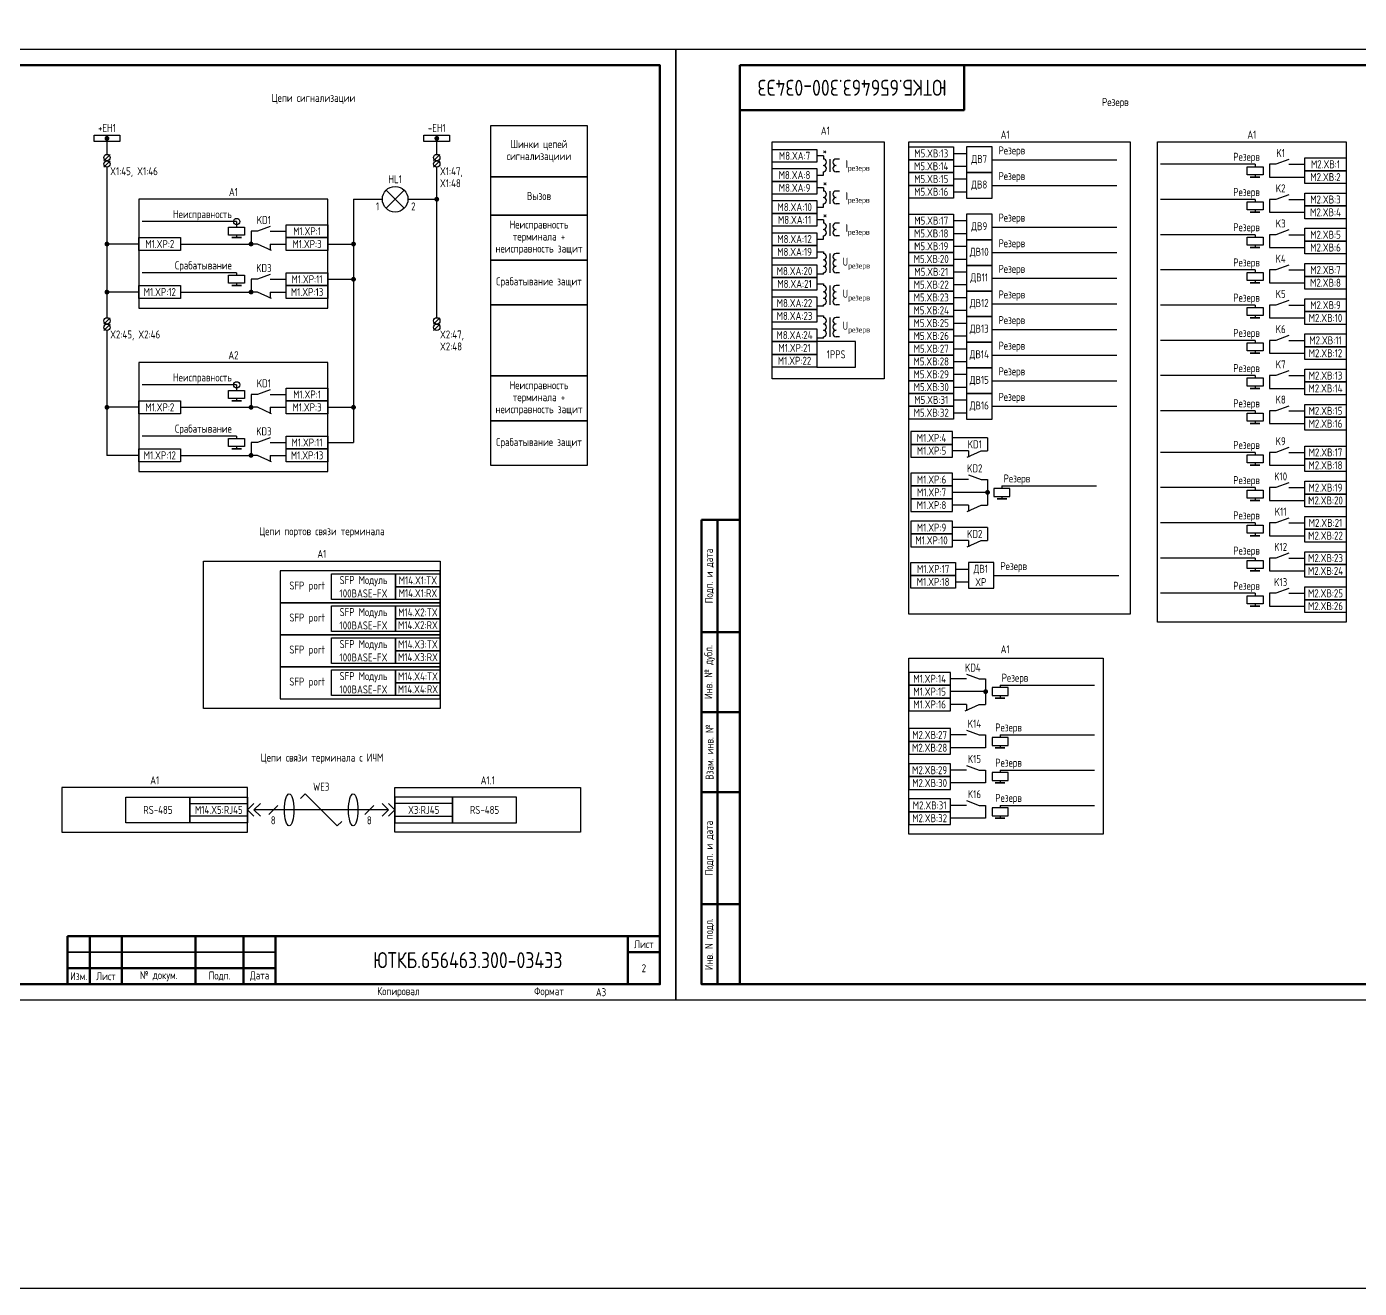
# Model space of a CAD drawing. Header units: millimetres. Extents: x -1102 to 3953, y -90 to 618.
# Drawn here: x 637.2 to 1053.4, y -90 to 304.1 of the extents above; entities that cross this region are included whole.
import ezdxf

# ---------------------------------------------------------------- set-up
doc = ezdxf.new("R2010")
doc.units = ezdxf.units.MM
doc.styles.add('Gost_type_A', font='GOST_A.TTF')

# ---------------------------------------------------------------- blocks, each defined once
blk = doc.blocks.new('Формат_А3')
blk.add_lwpolyline([(-420, 297), (0, 297), (0, 0), (-420, 0)], close=True)
at = {"lineweight": 50}
blk.add_lwpolyline([(-400, 292), (-5, 292), (-5, 5), (-400, 5)], close=True, dxfattribs=at)
blk = doc.blocks.new('Штамп малый нижний')
at = {"lineweight": 50}
for points in [[(-185, 15), (-178, 15), (-178, 5), (-185, 5)], [(-178, 15), (-168, 15), (-168, 5), (-178, 5)], [(-168, 15), (-145, 15), (-145, 5), (-168, 5)], [(-145, 15), (-130, 15), (-130, 5), (-145, 5)], [(-130, 15), (-120, 15), (-120, 5), (-130, 5)], [(-120, 15), (-10, 15), (-10, 0), (-120, 0)], [(-10, 15), (0, 15), (0, 10), (-10, 10)], [(-10, 10), (0, 10), (0, 0), (-10, 0)], [(-185, 5), (-178, 5), (-178, 0), (-185, 0)], [(-178, 5), (-168, 5), (-168, 0), (-178, 0)], [(-168, 5), (-145, 5), (-145, 0), (-168, 0)], [(-145, 5), (-130, 5), (-130, 0), (-145, 0)], [(-130, 5), (-120, 5), (-120, 0), (-130, 0)]]:
    blk.add_lwpolyline(points, close=True, dxfattribs=at)
for points in [[(-185, 15), (-178, 15), (-178, 10), (-185, 10)], [(-178, 15), (-168, 15), (-168, 10), (-178, 10)], [(-168, 15), (-145, 15), (-145, 10), (-168, 10)], [(-145, 15), (-130, 15), (-130, 10), (-145, 10)], [(-130, 15), (-120, 15), (-120, 10), (-130, 10)], [(-185, 10), (-178, 10), (-178, 5), (-185, 5)], [(-178, 10), (-168, 10), (-168, 5), (-178, 5)], [(-168, 10), (-145, 10), (-145, 5), (-168, 5)], [(-145, 10), (-130, 10), (-130, 5), (-145, 5)], [(-130, 10), (-120, 10), (-120, 5), (-130, 5)]]:
    blk.add_lwpolyline(points, close=True)
at = {"char_height": 2.5, "style": 'Gost_type_A'}
for s, insert, width, attachment_point in [('Лист', (-5, 12.5), 10, 5), ('Изм.', (-181.5, 2.5), 7, 5), ('Лист', (-173, 2.5), 10, 5), ('№ докум.', (-156.5, 2.5), 23, 5), ('Подп.', (-137.5, 2.5), 15, 5), ('Дата', (-125, 2.5), 10, 5), ('Копировал', (-75, -2.53), 13.1202, 6), ('Формат', (-30, -2.53), 13.1202, 6)]:
    blk.add_mtext(s, dxfattribs=dict(at, insert=insert, width=width, attachment_point=attachment_point))
blk = doc.blocks.new('Штамп угловой верхний')
at = {"lineweight": 50}
blk.add_lwpolyline([(0, 0), (70, 0), (70, -14), (0, -14)], close=True, dxfattribs=at)
blk = doc.blocks.new('Штамп левый нижний')
at = {"lineweight": 50}
for points in [[(-12, 145), (-7, 145), (-7, 110), (-12, 110)], [(-7, 145), (0, 145), (0, 110), (-7, 110)], [(-12, 110), (-7, 110), (-7, 85), (-12, 85)], [(-7, 110), (0, 110), (0, 85), (-7, 85)], [(-12, 85), (-7, 85), (-7, 60), (-12, 60)], [(-7, 85), (0, 85), (0, 60), (-7, 60)], [(-12, 60), (-7, 60), (-7, 25), (-12, 25)], [(-7, 60), (0, 60), (0, 25), (-7, 25)], [(-12, 25), (-7, 25), (-7, 0), (-12, 0)], [(-7, 25), (0, 25), (0, 0), (-7, 0)]]:
    blk.add_lwpolyline(points, close=True, dxfattribs=at)
at = {"char_height": 2.5, "attachment_point": 5, "rotation": 90, "style": 'Gost_type_A'}
for s, insert, width in [('Подп. и дата', (-9.5, 127.5), 35), ('Инв. № дубл.', (-9.5, 97.5), 25), ('Взам. инв. №', (-9.5, 72.5), 25), ('Подп. и дата', (-9.5, 42.5), 35), ('Инв. N подл.', (-9.5, 12.5), 25)]:
    blk.add_mtext(s, dxfattribs=dict(at, insert=insert, width=width))
blk = doc.blocks.new('POINT')
at = {"const_width": 0.75}
blk.add_lwpolyline([(-0.375, 0, 1), (0.375, 0, 1)], format="xyb", close=True, dxfattribs=at)
blk = doc.blocks.new('Шинка')
blk.add_lwpolyline([(-4, 1), (4, 1), (4, -1), (-4, -1)], close=True)
blk.add_blockref('POINT', (0, 0))

msp = doc.modelspace()

# ---------------------------------------------------------------- linework, layer by layer
for p, q in [((662.32, 269.18), (662.32, 264.18)), ((765.32, 264.18), (765.32, 269.18)), ((663.32, 264.18), (661.32, 262.18)), ((766.32, 264.18), (764.32, 262.18)), ((886.05, 263.73), (884.05, 263.73)), ((926.73, 264.5), (930.73, 264.5)), ((938.73, 262.5), (977.73, 262.5)), ((663.32, 262.18), (661.32, 260.18)), ((662.32, 260.18), (662.32, 213.18)), ((766.32, 262.18), (764.32, 260.18)), ((765.32, 262.18), (765.32, 262.19)), ((765.32, 262.18), (765.32, 262.19)), ((765.32, 213.18), (765.32, 260.18)), ((926.73, 260.5), (930.73, 260.5)), ((1020.86, 261.09), (991.36, 261.09)), ((1020.86, 261.09), (1020.86, 260.34)), ((884.05, 257.73), (886.05, 257.73)), ((926.73, 256.5), (930.73, 256.5)), ((938.73, 254.5), (977.73, 254.5)), ((1020.86, 257.84), (1020.86, 257.09)), ((739.32, 250.18), (748.32, 250.18)), ((739.32, 250.18), (739.32, 225.18)), ((749.49, 253.01), (755.15, 247.36)), ((755.15, 253.01), (749.49, 247.36)), ((756.32, 250.18), (765.32, 250.18)), ((886.05, 253.73), (884.05, 253.73)), ((926.73, 252.5), (930.73, 252.5)), ((1020.86, 250.09), (991.36, 250.09)), ((1020.86, 250.09), (1020.86, 249.34)), ((884.05, 247.73), (886.05, 247.73)), ((1020.86, 246.84), (1020.86, 246.09)), ((702.82, 243.19), (673.32, 243.19)), ((702.82, 243.19), (702.82, 241.43)), ((886.05, 243.73), (884.05, 243.73)), ((926.73, 243.5), (930.73, 243.5)), ((938.73, 241.5), (977.73, 241.5)), ((702.82, 238.93), (702.82, 238.18)), ((884.05, 237.73), (886.05, 237.73)), ((926.73, 239.5), (930.73, 239.5)), ((1020.86, 239.09), (991.36, 239.09)), ((1020.86, 239.09), (1020.86, 238.34)), ((672.32, 236.18), (662.32, 236.18)), ((713.32, 236.18), (713.32, 234.18)), ((731.32, 236.18), (739.32, 236.18)), ((926.73, 235.5), (930.73, 235.5)), ((938.73, 233.5), (977.73, 233.5)), ((1020.86, 235.84), (1020.86, 235.09)), ((926.73, 231.5), (930.73, 231.5)), ((702.82, 227.19), (673.32, 227.19)), ((702.82, 227.19), (702.82, 226.43)), ((731.32, 225.18), (739.32, 225.18)), ((739.32, 225.18), (739.32, 174.18)), ((926.73, 227.5), (930.73, 227.5)), ((938.73, 225.5), (977.73, 225.5)), ((1020.86, 228.09), (991.36, 228.09)), ((1020.86, 228.09), (1020.86, 227.34)), ((1020.86, 224.84), (1020.86, 224.09)), ((672.32, 221.18), (662.32, 221.18)), ((702.82, 223.93), (702.82, 223.18)), ((713.32, 221.18), (713.32, 219.18)), ((926.73, 223.5), (930.73, 223.5)), ((926.73, 219.5), (930.73, 219.5)), ((938.73, 217.5), (977.73, 217.5)), ((1020.86, 217.09), (991.36, 217.09)), ((1020.86, 217.09), (1020.86, 216.34)), ((663.32, 213.18), (661.32, 211.18)), ((766.32, 213.18), (764.32, 211.18)), ((926.73, 215.5), (930.73, 215.5)), ((1020.86, 213.84), (1020.86, 213.09)), ((663.32, 211.18), (661.32, 209.18)), ((662.32, 209.18), (662.32, 170.18)), ((766.32, 211.18), (764.32, 209.18)), ((765.32, 211.18), (765.32, 211.19)), ((765.32, 211.18), (765.32, 211.19)), ((926.73, 211.5), (930.73, 211.5)), ((938.73, 209.5), (977.73, 209.5)), ((926.73, 207.5), (930.73, 207.5)), ((1020.86, 206.09), (991.36, 206.09)), ((1020.86, 206.09), (1020.86, 205.34)), ((926.73, 203.5), (930.73, 203.5)), ((938.73, 201.5), (977.73, 201.5)), ((1020.86, 202.84), (1020.86, 202.09)), ((926.73, 199.5), (930.73, 199.5)), ((702.82, 192.19), (673.32, 192.19)), ((702.82, 192.19), (702.82, 190.43)), ((926.73, 195.5), (930.73, 195.5)), ((926.73, 191.5), (930.73, 191.5)), ((938.73, 193.5), (977.73, 193.5)), ((1020.86, 195.09), (991.36, 195.09)), ((1020.86, 195.09), (1020.86, 194.34)), ((1020.86, 191.84), (1020.86, 191.09)), ((702.82, 187.93), (702.82, 187.18)), ((926.73, 187.5), (930.73, 187.5)), ((672.32, 185.18), (662.32, 185.18)), ((713.32, 185.18), (713.32, 183.18)), ((731.32, 185.18), (739.32, 185.18)), ((926.73, 183.5), (930.73, 183.5)), ((938.73, 185.5), (977.73, 185.5)), ((1020.86, 184.09), (991.36, 184.09)), ((1020.86, 184.09), (1020.86, 183.34)), ((1020.86, 180.84), (1020.86, 180.09)), ((702.82, 176.19), (673.32, 176.19)), ((702.82, 176.19), (702.82, 175.43)), ((937.33, 175.62), (937.33, 171.62)), ((702.82, 172.93), (702.82, 172.18)), ((731.32, 174.18), (739.32, 174.18)), ((931.33, 171.62), (931.33, 169.62)), ((1020.86, 171.09), (991.36, 171.09)), ((1020.86, 171.09), (1020.86, 170.34)), ((672.32, 170.18), (662.32, 170.18)), ((713.32, 170.18), (713.32, 168.18)), ((1020.86, 167.84), (1020.86, 167.09)), ((941.83, 160.62), (971.33, 160.62)), ((941.83, 160.62), (941.83, 159.87)), ((1020.86, 160.09), (991.36, 160.09)), ((1020.86, 160.09), (1020.86, 159.34)), ((931.33, 154.62), (931.33, 152.62)), ((941.83, 157.37), (941.83, 156.62)), ((1020.86, 156.84), (1020.86, 156.09)), ((937.33, 147.62), (937.33, 143.62)), ((1020.86, 149.09), (991.36, 149.09)), ((1020.86, 149.09), (1020.86, 148.34)), ((1020.86, 145.84), (1020.86, 145.09)), ((931.33, 143.62), (931.33, 141.62)), ((1020.86, 138.09), (991.36, 138.09)), ((1020.86, 138.09), (1020.86, 137.34)), ((927.33, 134.67), (931.33, 134.67)), ((1020.86, 134.84), (1020.86, 134.09)), ((927.33, 130.67), (931.33, 130.67)), ((939.33, 132.67), (978.33, 132.67)), ((1020.86, 127.09), (991.36, 127.09)), ((1020.86, 127.09), (1020.86, 126.34)), ((1020.86, 123.84), (1020.86, 123.09)), ((941.23, 98.38), (970.73, 98.38)), ((941.23, 98.38), (941.23, 97.63)), ((930.73, 92.38), (930.73, 90.38)), ((941.23, 95.13), (941.23, 94.38)), ((941.23, 82.85), (941.23, 82.1)), ((941.23, 82.85), (970.73, 82.85)), ((941.23, 79.6), (941.23, 78.85)), ((941.23, 71.85), (941.23, 71.1)), ((941.23, 71.85), (970.73, 71.85)), ((941.23, 68.6), (941.23, 67.85)), ((722.78, 62.98), (724.24, 64.44)), ((724.24, 64.44), (734.24, 54.44)), ((706.24, 59.44), (708.24, 61.44)), ((706.24, 59.44), (708.24, 61.44)), ((706.24, 59.44), (708.24, 57.44)), ((706.24, 59.44), (708.24, 57.44)), ((708.24, 59.44), (710.24, 61.44)), ((708.24, 59.44), (710.24, 61.44)), ((750.24, 59.44), (708.24, 59.44)), ((708.24, 59.44), (710.24, 57.44)), ((708.24, 59.44), (710.24, 57.44)), ((715.66, 60.86), (712.83, 58.03)), ((745.66, 60.86), (742.83, 58.03)), ((750.24, 59.44), (748.24, 61.44)), ((750.24, 59.44), (748.24, 61.44)), ((750.24, 59.44), (748.24, 57.44)), ((750.24, 59.44), (748.24, 57.44)), ((752.24, 59.44), (750.24, 61.44)), ((752.24, 59.44), (750.24, 61.44)), ((752.24, 59.44), (750.24, 57.44)), ((752.24, 59.44), (750.24, 57.44)), ((941.23, 60.85), (941.23, 60.1)), ((941.23, 60.85), (970.73, 60.85)), ((734.24, 54.44), (735.66, 55.86)), ((941.23, 57.6), (941.23, 56.85))]:
    msp.add_line(p, q)
at = {"ltscale": 4}
for p, q in [((886.05, 263.73), (886.05, 262.73)), ((886.05, 263.23), (886.05, 262.73)), ((888.05, 262.73), (888.05, 258.73)), ((888.05, 262.73), (888.05, 258.73)), ((891.05, 262.73), (890.05, 262.73)), ((891.05, 262.73), (890.05, 262.73)), ((886.05, 257.73), (886.05, 258.73)), ((891.05, 258.73), (890.05, 258.73)), ((891.05, 258.73), (890.05, 258.73)), ((886.05, 253.73), (886.05, 252.73)), ((886.05, 253.23), (886.05, 252.73)), ((888.05, 252.73), (888.05, 248.73)), ((888.05, 252.73), (888.05, 248.73)), ((891.05, 252.73), (890.05, 252.73)), ((891.05, 252.73), (890.05, 252.73)), ((886.05, 247.73), (886.05, 248.73)), ((891.05, 248.73), (890.05, 248.73)), ((891.05, 248.73), (890.05, 248.73)), ((886.05, 243.73), (886.05, 242.73)), ((886.05, 243.23), (886.05, 242.73)), ((888.05, 242.73), (888.05, 238.73)), ((888.05, 242.73), (888.05, 238.73)), ((891.05, 242.73), (890.05, 242.73)), ((891.05, 242.73), (890.05, 242.73)), ((886.05, 237.73), (886.05, 238.73)), ((891.05, 238.73), (890.05, 238.73)), ((891.05, 238.73), (890.05, 238.73)), ((884.05, 233.73), (886.05, 233.73)), ((886.05, 233.73), (886.05, 233.23)), ((886.05, 233.73), (886.05, 233.23)), ((888.05, 233.23), (888.05, 229.23)), ((891.05, 233.23), (890.05, 233.23)), ((888.05, 231.23), (888.05, 227.23)), ((886.05, 226.73), (884.05, 226.73)), ((886.05, 226.73), (886.05, 227.23)), ((891.05, 227.23), (890.05, 227.23)), ((884.05, 223.73), (886.05, 223.73)), ((886.05, 223.73), (886.05, 223.23)), ((886.05, 223.73), (886.05, 223.23)), ((888.05, 223.23), (888.05, 219.23)), ((888.05, 221.23), (888.05, 217.23)), ((891.05, 223.23), (890.05, 223.23)), ((886.05, 216.73), (884.05, 216.73)), ((886.05, 216.73), (886.05, 217.23)), ((891.05, 217.23), (890.05, 217.23)), ((884.05, 213.73), (886.05, 213.73)), ((886.05, 213.73), (886.05, 213.23)), ((886.05, 213.73), (886.05, 213.23)), ((888.05, 213.23), (888.05, 209.23)), ((891.05, 213.23), (890.05, 213.23)), ((888.05, 211.23), (888.05, 207.23)), ((886.05, 206.73), (884.05, 206.73)), ((886.05, 206.73), (886.05, 207.23)), ((891.05, 207.23), (890.05, 207.23))]:
    msp.add_line(p, q, dxfattribs=at)
at = {"ltscale": 4.32}
for p, q in [((1031.36, 262.59), (1027.36, 261.09)), ((1031.36, 251.59), (1027.36, 250.09)), ((713.32, 241.68), (709.32, 240.18)), ((1031.36, 240.59), (1027.36, 239.09)), ((713.71, 234.19), (709.32, 236.18)), ((1031.36, 229.59), (1027.36, 228.09)), ((713.32, 226.68), (709.32, 225.18)), ((713.71, 219.19), (709.32, 221.18)), ((1031.36, 218.59), (1027.36, 217.09)), ((1031.36, 207.59), (1027.36, 206.09)), ((1031.36, 196.59), (1027.36, 195.09)), ((713.32, 190.68), (709.32, 189.18)), ((713.71, 183.19), (709.32, 185.18)), ((1031.36, 185.59), (1027.36, 184.09)), ((713.32, 175.68), (709.32, 174.18)), ((930.94, 169.62), (935.33, 171.62)), ((1031.36, 172.59), (1027.36, 171.09)), ((713.71, 168.19), (709.32, 170.18)), ((931.33, 164.12), (935.33, 162.62)), ((1031.36, 161.59), (1027.36, 160.09)), ((930.94, 152.62), (935.33, 154.62)), ((1031.36, 150.59), (1027.36, 149.09)), ((930.94, 141.62), (935.33, 143.62)), ((1031.36, 139.59), (1027.36, 138.09)), ((1031.36, 128.59), (1027.36, 127.09)), ((930.73, 101.88), (934.73, 100.38)), ((930.34, 90.38), (934.73, 92.38)), ((930.73, 84.35), (934.73, 82.85)), ((930.73, 73.35), (934.73, 71.85)), ((930.73, 62.35), (934.73, 60.85))]:
    msp.add_line(p, q, dxfattribs=at)
at = {"ltscale": 1.08}
for p, q in [((1027.36, 261.09), (1025.36, 261.09)), ((1025.36, 261.09), (1025.36, 257.09)), ((1031.36, 261.09), (1036.36, 261.09)), ((1025.36, 257.09), (1036.36, 257.09)), ((1027.36, 250.09), (1025.36, 250.09)), ((1025.36, 250.09), (1025.36, 246.09)), ((1031.36, 250.09), (1036.36, 250.09)), ((1025.36, 246.09), (1036.36, 246.09)), ((709.32, 240.18), (707.32, 240.18)), ((707.32, 240.18), (707.32, 236.18)), ((713.32, 240.18), (718.32, 240.18)), ((1027.36, 239.09), (1025.36, 239.09)), ((1025.36, 239.09), (1025.36, 235.09)), ((1031.36, 239.09), (1036.36, 239.09)), ((685.32, 236.18), (707.32, 236.18)), ((709.32, 236.18), (707.32, 236.18)), ((713.32, 236.18), (718.32, 236.18)), ((1025.36, 235.09), (1036.36, 235.09)), ((709.32, 225.18), (707.32, 225.18)), ((707.32, 225.18), (707.32, 221.18)), ((713.32, 225.18), (718.32, 225.18)), ((1027.36, 228.09), (1025.36, 228.09)), ((1025.36, 228.09), (1025.36, 224.09)), ((1031.36, 228.09), (1036.36, 228.09)), ((685.32, 221.18), (707.32, 221.18)), ((709.32, 221.18), (707.32, 221.18)), ((713.32, 221.18), (718.32, 221.18)), ((1025.36, 224.09), (1036.36, 224.09)), ((1027.36, 217.09), (1025.36, 217.09)), ((1025.36, 217.09), (1025.36, 213.09)), ((1031.36, 217.09), (1036.36, 217.09)), ((1025.36, 213.09), (1036.36, 213.09)), ((1027.36, 206.09), (1025.36, 206.09)), ((1025.36, 206.09), (1025.36, 202.09)), ((1031.36, 206.09), (1036.36, 206.09)), ((1025.36, 202.09), (1036.36, 202.09)), ((1027.36, 195.09), (1025.36, 195.09)), ((1025.36, 195.09), (1025.36, 191.09)), ((1031.36, 195.09), (1036.36, 195.09)), ((709.32, 189.18), (707.32, 189.18)), ((707.32, 189.18), (707.32, 185.18)), ((713.32, 189.18), (718.32, 189.18)), ((1025.36, 191.09), (1036.36, 191.09)), ((685.32, 185.18), (707.32, 185.18)), ((709.32, 185.18), (707.32, 185.18)), ((713.32, 185.18), (718.32, 185.18)), ((1027.36, 184.09), (1025.36, 184.09)), ((1025.36, 184.09), (1025.36, 180.09)), ((1031.36, 184.09), (1036.36, 184.09)), ((1025.36, 180.09), (1036.36, 180.09)), ((937.33, 175.62), (926.33, 175.62)), ((709.32, 174.18), (707.32, 174.18)), ((707.32, 174.18), (707.32, 170.18)), ((713.32, 174.18), (718.32, 174.18)), ((931.33, 171.62), (926.33, 171.62)), ((935.33, 171.62), (937.33, 171.62)), ((1027.36, 171.09), (1025.36, 171.09)), ((1025.36, 171.09), (1025.36, 167.09)), ((1031.36, 171.09), (1036.36, 171.09)), ((685.32, 170.18), (707.32, 170.18)), ((709.32, 170.18), (707.32, 170.18)), ((713.32, 170.18), (718.32, 170.18)), ((1025.36, 167.09), (1036.36, 167.09)), ((931.33, 162.62), (926.33, 162.62)), ((935.33, 162.62), (937.33, 162.62)), ((937.33, 162.62), (937.33, 154.62)), ((937.33, 158.62), (926.33, 158.62)), ((1027.36, 160.09), (1025.36, 160.09)), ((1025.36, 160.09), (1025.36, 156.09)), ((1031.36, 160.09), (1036.36, 160.09)), ((931.33, 154.62), (926.33, 154.62)), ((935.33, 154.62), (937.33, 154.62)), ((1025.36, 156.09), (1036.36, 156.09)), ((937.33, 147.62), (926.33, 147.62)), ((1027.36, 149.09), (1025.36, 149.09)), ((1025.36, 149.09), (1025.36, 145.09)), ((1031.36, 149.09), (1036.36, 149.09)), ((931.33, 143.62), (926.33, 143.62)), ((935.33, 143.62), (937.33, 143.62)), ((1025.36, 145.09), (1036.36, 145.09)), ((1027.36, 138.09), (1025.36, 138.09)), ((1025.36, 138.09), (1025.36, 134.09)), ((1031.36, 138.09), (1036.36, 138.09)), ((1025.36, 134.09), (1036.36, 134.09)), ((1027.36, 127.09), (1025.36, 127.09)), ((1025.36, 127.09), (1025.36, 123.09)), ((1031.36, 127.09), (1036.36, 127.09)), ((1025.36, 123.09), (1036.36, 123.09)), ((930.73, 100.38), (925.73, 100.38)), ((934.73, 100.38), (936.73, 100.38)), ((936.73, 100.38), (936.73, 92.38)), ((936.73, 96.38), (925.73, 96.38)), ((930.73, 92.38), (925.73, 92.38)), ((934.73, 92.38), (936.73, 92.38)), ((930.73, 82.85), (925.73, 82.85)), ((934.73, 82.85), (936.73, 82.85)), ((936.73, 82.85), (936.73, 78.85)), ((936.73, 78.85), (925.73, 78.85)), ((930.73, 71.85), (925.73, 71.85)), ((934.73, 71.85), (936.73, 71.85)), ((936.73, 71.85), (936.73, 67.85)), ((936.73, 67.85), (925.73, 67.85)), ((930.73, 60.85), (925.73, 60.85)), ((934.73, 60.85), (936.73, 60.85)), ((936.73, 60.85), (936.73, 56.85)), ((936.73, 56.85), (925.73, 56.85))]:
    msp.add_line(p, q, dxfattribs=at)
for points in [[(-1102, 618), (3953, 618), (3953, -90), (-1102, -90)], [(812.24, 257.18), (782.24, 257.18), (782.24, 273.18), (812.24, 273.18)], [(870.05, 268.09), (905.05, 268.09), (905.05, 194.08), (870.05, 194.08)], [(912.73, 268.09), (981.87, 268.09), (981.87, 120.57), (912.73, 120.57)], [(912.73, 266.5), (926.73, 266.5), (926.73, 262.5), (912.73, 262.5)], [(990.36, 268.09), (1049.36, 268.09), (1049.36, 118.08), (990.36, 118.08)], [(870.05, 265.73), (884.05, 265.73), (884.05, 261.73), (870.05, 261.73)], [(912.73, 262.5), (926.73, 262.5), (926.73, 258.5), (912.73, 258.5)], [(1036.36, 263.09), (1049.36, 263.09), (1049.36, 259.09), (1036.36, 259.09)], [(870.05, 259.73), (884.05, 259.73), (884.05, 255.73), (870.05, 255.73)], [(912.73, 258.5), (926.73, 258.5), (926.73, 254.5), (912.73, 254.5)], [(1023.36, 260.34), (1023.36, 257.84), (1018.36, 257.84), (1018.36, 260.34)], [(1036.36, 259.09), (1049.36, 259.09), (1049.36, 255.09), (1036.36, 255.09)], [(812.24, 245.18), (782.24, 245.18), (782.24, 257.18), (812.24, 257.18)], [(870.05, 255.73), (884.05, 255.73), (884.05, 251.73), (870.05, 251.73)], [(912.73, 254.5), (926.73, 254.5), (926.73, 250.5), (912.73, 250.5)], [(1022.36, 257.09), (1019.36, 257.09)], [(672.32, 216.18), (731.32, 216.18), (731.32, 250.18), (672.32, 250.18)], [(870.05, 249.73), (884.05, 249.73), (884.05, 245.73), (870.05, 245.73)], [(1036.36, 252.09), (1049.36, 252.09), (1049.36, 248.09), (1036.36, 248.09)], [(870.05, 245.73), (884.05, 245.73), (884.05, 241.73), (870.05, 241.73)], [(1023.36, 249.34), (1023.36, 246.84), (1018.36, 246.84), (1018.36, 249.34)], [(1022.36, 246.09), (1019.36, 246.09)], [(1036.36, 248.09), (1049.36, 248.09), (1049.36, 244.09), (1036.36, 244.09)], [(705.32, 241.43), (705.32, 238.93), (700.32, 238.93), (700.32, 241.43)], [(718.32, 242.18), (731.32, 242.18), (731.32, 238.18), (718.32, 238.18)], [(812.24, 231.18), (782.24, 231.18), (782.24, 245.18), (812.24, 245.18)], [(912.73, 245.5), (926.73, 245.5), (926.73, 241.5), (912.73, 241.5)], [(912.73, 241.5), (926.73, 241.5), (926.73, 237.5), (912.73, 237.5)], [(672.32, 238.18), (685.32, 238.18), (685.32, 234.18), (672.32, 234.18)], [(704.32, 238.18), (701.32, 238.18)], [(718.32, 238.18), (731.32, 238.18), (731.32, 234.18), (718.32, 234.18)], [(870.05, 239.73), (884.05, 239.73), (884.05, 235.73), (870.05, 235.73)], [(912.73, 237.5), (926.73, 237.5), (926.73, 233.5), (912.73, 233.5)], [(1023.36, 238.34), (1023.36, 235.84), (1018.36, 235.84), (1018.36, 238.34)], [(1036.36, 241.09), (1049.36, 241.09), (1049.36, 237.09), (1036.36, 237.09)], [(870.05, 235.73), (884.05, 235.73), (884.05, 231.73), (870.05, 231.73)], [(912.73, 233.5), (926.73, 233.5), (926.73, 229.5), (912.73, 229.5)], [(1022.36, 235.09), (1019.36, 235.09)], [(1036.36, 237.09), (1049.36, 237.09), (1049.36, 233.09), (1036.36, 233.09)], [(812.24, 217.18), (782.24, 217.18), (782.24, 231.18), (812.24, 231.18)], [(870.05, 229.73), (884.05, 229.73), (884.05, 225.73), (870.05, 225.73)], [(912.73, 229.5), (926.73, 229.5), (926.73, 225.5), (912.73, 225.5)], [(1036.36, 230.09), (1049.36, 230.09), (1049.36, 226.09), (1036.36, 226.09)], [(705.32, 226.43), (705.32, 223.93), (700.32, 223.93), (700.32, 226.43)], [(718.32, 227.18), (731.32, 227.18), (731.32, 223.18), (718.32, 223.18)], [(870.05, 225.73), (884.05, 225.73), (884.05, 221.73), (870.05, 221.73)], [(912.73, 225.5), (926.73, 225.5), (926.73, 221.5), (912.73, 221.5)], [(1023.36, 227.34), (1023.36, 224.84), (1018.36, 224.84), (1018.36, 227.34)], [(1036.36, 226.09), (1049.36, 226.09), (1049.36, 222.09), (1036.36, 222.09)], [(672.32, 223.18), (685.32, 223.18), (685.32, 219.18), (672.32, 219.18)], [(704.32, 223.18), (701.32, 223.18)], [(718.32, 223.18), (731.32, 223.18), (731.32, 219.18), (718.32, 219.18)], [(912.73, 221.5), (926.73, 221.5), (926.73, 217.5), (912.73, 217.5)], [(1022.36, 224.09), (1019.36, 224.09)], [(782.24, 217.18), (812.24, 217.18), (812.24, 195), (782.24, 195)], [(870.05, 219.73), (884.05, 219.73), (884.05, 215.73), (870.05, 215.73)], [(912.73, 217.5), (926.73, 217.5), (926.73, 213.5), (912.73, 213.5)], [(1036.36, 219.09), (1049.36, 219.09), (1049.36, 215.09), (1036.36, 215.09)], [(870.05, 215.73), (884.05, 215.73), (884.05, 211.73), (870.05, 211.73)], [(912.73, 213.5), (926.73, 213.5), (926.73, 209.5), (912.73, 209.5)], [(1023.36, 216.34), (1023.36, 213.84), (1018.36, 213.84), (1018.36, 216.34)], [(1022.36, 213.09), (1019.36, 213.09)], [(1036.36, 215.09), (1049.36, 215.09), (1049.36, 211.09), (1036.36, 211.09)], [(870.05, 209.73), (884.05, 209.73), (884.05, 205.73), (870.05, 205.73)], [(912.73, 209.5), (926.73, 209.5), (926.73, 205.5), (912.73, 205.5)], [(870.05, 205.73), (884.05, 205.73), (884.05, 201.73), (870.05, 201.73)], [(912.73, 205.5), (926.73, 205.5), (926.73, 201.5), (912.73, 201.5)], [(1023.36, 205.34), (1023.36, 202.84), (1018.36, 202.84), (1018.36, 205.34)], [(1036.36, 208.09), (1049.36, 208.09), (1049.36, 204.09), (1036.36, 204.09)], [(1036.36, 204.09), (1049.36, 204.09), (1049.36, 200.09), (1036.36, 200.09)], [(870.05, 201.73), (884.05, 201.73), (884.05, 197.73), (870.05, 197.73)], [(912.73, 201.5), (926.73, 201.5), (926.73, 197.5), (912.73, 197.5)], [(1022.36, 202.09), (1019.36, 202.09)], [(672.32, 165.18), (731.32, 165.18), (731.32, 199.18), (672.32, 199.18)], [(912.73, 197.5), (926.73, 197.5), (926.73, 193.5), (912.73, 193.5)], [(1036.36, 197.09), (1049.36, 197.09), (1049.36, 193.09), (1036.36, 193.09)], [(812.24, 181), (782.24, 181), (782.24, 195), (812.24, 195)], [(912.73, 193.5), (926.73, 193.5), (926.73, 189.5), (912.73, 189.5)], [(1023.36, 194.34), (1023.36, 191.84), (1018.36, 191.84), (1018.36, 194.34)], [(1036.36, 193.09), (1049.36, 193.09), (1049.36, 189.09), (1036.36, 189.09)], [(705.32, 190.43), (705.32, 187.93), (700.32, 187.93), (700.32, 190.43)], [(718.32, 191.18), (731.32, 191.18), (731.32, 187.18), (718.32, 187.18)], [(912.73, 189.5), (926.73, 189.5), (926.73, 185.5), (912.73, 185.5)], [(1022.36, 191.09), (1019.36, 191.09)], [(672.32, 187.18), (685.32, 187.18), (685.32, 183.18), (672.32, 183.18)], [(704.32, 187.18), (701.32, 187.18)], [(718.32, 187.18), (731.32, 187.18), (731.32, 183.18), (718.32, 183.18)], [(912.73, 185.5), (926.73, 185.5), (926.73, 181.5), (912.73, 181.5)], [(1023.36, 183.34), (1023.36, 180.84), (1018.36, 180.84), (1018.36, 183.34)], [(1036.36, 186.09), (1049.36, 186.09), (1049.36, 182.09), (1036.36, 182.09)], [(812.24, 167), (782.24, 167), (782.24, 181), (812.24, 181)], [(1022.36, 180.09), (1019.36, 180.09)], [(1036.36, 182.09), (1049.36, 182.09), (1049.36, 178.09), (1036.36, 178.09)], [(705.32, 175.43), (705.32, 172.93), (700.32, 172.93), (700.32, 175.43)], [(718.32, 176.18), (731.32, 176.18), (731.32, 172.18), (718.32, 172.18)], [(926.33, 177.62), (913.33, 177.62), (913.33, 173.62), (926.33, 173.62)], [(672.32, 172.18), (685.32, 172.18), (685.32, 168.18), (672.32, 168.18)], [(704.32, 172.18), (701.32, 172.18)], [(718.32, 172.18), (731.32, 172.18), (731.32, 168.18), (718.32, 168.18)], [(926.33, 173.62), (913.33, 173.62), (913.33, 169.62), (926.33, 169.62)], [(1036.36, 173.09), (1049.36, 173.09), (1049.36, 169.09), (1036.36, 169.09)], [(1023.36, 170.34), (1023.36, 167.84), (1018.36, 167.84), (1018.36, 170.34)], [(1022.36, 167.09), (1019.36, 167.09)], [(1036.36, 169.09), (1049.36, 169.09), (1049.36, 165.09), (1036.36, 165.09)], [(926.33, 164.62), (913.33, 164.62), (913.33, 160.62), (926.33, 160.62)], [(926.33, 160.62), (913.33, 160.62), (913.33, 156.62), (926.33, 156.62)], [(939.33, 159.87), (939.33, 157.37), (944.33, 157.37), (944.33, 159.87)], [(1023.36, 159.34), (1023.36, 156.84), (1018.36, 156.84), (1018.36, 159.34)], [(1036.36, 162.09), (1049.36, 162.09), (1049.36, 158.09), (1036.36, 158.09)], [(926.33, 156.62), (913.33, 156.62), (913.33, 152.62), (926.33, 152.62)], [(940.33, 156.62), (943.33, 156.62)], [(1022.36, 156.09), (1019.36, 156.09)], [(1036.36, 158.09), (1049.36, 158.09), (1049.36, 154.09), (1036.36, 154.09)], [(1036.36, 151.09), (1049.36, 151.09), (1049.36, 147.09), (1036.36, 147.09)], [(926.33, 149.62), (913.33, 149.62), (913.33, 145.62), (926.33, 145.62)], [(1023.36, 148.34), (1023.36, 145.84), (1018.36, 145.84), (1018.36, 148.34)], [(1036.36, 147.09), (1049.36, 147.09), (1049.36, 143.09), (1036.36, 143.09)], [(926.33, 145.62), (913.33, 145.62), (913.33, 141.62), (926.33, 141.62)], [(1022.36, 145.09), (1019.36, 145.09)], [(1023.36, 137.34), (1023.36, 134.84), (1018.36, 134.84), (1018.36, 137.34)], [(1036.36, 140.09), (1049.36, 140.09), (1049.36, 136.09), (1036.36, 136.09)], [(692.43, 137.14), (766.43, 137.14), (766.43, 91.14), (692.43, 91.14)], [(716.43, 124.14), (766.43, 124.14), (766.43, 134.14), (716.43, 134.14)], [(913.33, 136.67), (927.33, 136.67), (927.33, 132.67), (913.33, 132.67)], [(1022.36, 134.09), (1019.36, 134.09)], [(1036.36, 136.09), (1049.36, 136.09), (1049.36, 132.09), (1036.36, 132.09)], [(732.43, 133.14), (752.43, 133.14), (752.43, 125.14), (732.43, 125.14)], [(752.43, 133.14), (766.43, 133.14), (766.43, 129.14), (752.43, 129.14)], [(752.43, 129.14), (766.43, 129.14), (766.43, 125.14), (752.43, 125.14)], [(913.33, 132.67), (927.33, 132.67), (927.33, 128.67), (913.33, 128.67)], [(1036.36, 129.09), (1049.36, 129.09), (1049.36, 125.09), (1036.36, 125.09)], [(1023.36, 126.34), (1023.36, 123.84), (1018.36, 123.84), (1018.36, 126.34)], [(1036.36, 125.09), (1049.36, 125.09), (1049.36, 121.09), (1036.36, 121.09)], [(716.43, 114.14), (766.43, 114.14), (766.43, 124.14), (716.43, 124.14)], [(732.43, 123.14), (752.43, 123.14), (752.43, 115.14), (732.43, 115.14)], [(752.43, 123.14), (766.43, 123.14), (766.43, 119.14), (752.43, 119.14)], [(1022.36, 123.09), (1019.36, 123.09)], [(752.43, 119.14), (766.43, 119.14), (766.43, 115.14), (752.43, 115.14)], [(716.43, 104.14), (766.43, 104.14), (766.43, 114.14), (716.43, 114.14)], [(732.43, 113.14), (752.43, 113.14), (752.43, 105.14), (732.43, 105.14)], [(752.43, 113.14), (766.43, 113.14), (766.43, 109.14), (752.43, 109.14)], [(752.43, 109.14), (766.43, 109.14), (766.43, 105.14), (752.43, 105.14)], [(716.43, 94.14), (766.43, 94.14), (766.43, 104.14), (716.43, 104.14)], [(912.73, 106.86), (973.43, 106.86), (973.43, 51.9), (912.73, 51.9)], [(732.43, 103.14), (752.43, 103.14), (752.43, 95.14), (732.43, 95.14)], [(752.43, 103.14), (766.43, 103.14), (766.43, 99.14), (752.43, 99.14)], [(925.73, 102.38), (912.73, 102.38), (912.73, 98.38), (925.73, 98.38)], [(752.43, 99.14), (766.43, 99.14), (766.43, 95.14), (752.43, 95.14)], [(925.73, 98.38), (912.73, 98.38), (912.73, 94.38), (925.73, 94.38)], [(938.73, 97.63), (938.73, 95.13), (943.73, 95.13), (943.73, 97.63)], [(925.73, 94.38), (912.73, 94.38), (912.73, 90.38), (925.73, 90.38)], [(939.73, 94.38), (942.73, 94.38)], [(925.73, 84.85), (912.73, 84.85), (912.73, 80.85), (925.73, 80.85)], [(925.73, 80.85), (912.73, 80.85), (912.73, 76.85), (925.73, 76.85)], [(938.73, 82.1), (938.73, 79.6), (943.73, 79.6), (943.73, 82.1)], [(939.73, 78.85), (942.73, 78.85)], [(925.73, 73.85), (912.73, 73.85), (912.73, 69.85), (925.73, 69.85)], [(938.73, 71.1), (938.73, 68.6), (943.73, 68.6), (943.73, 71.1)], [(925.73, 69.85), (912.73, 69.85), (912.73, 65.85), (925.73, 65.85)], [(939.73, 67.85), (942.73, 67.85)], [(648.24, 52.44), (706.24, 52.44), (706.24, 66.44), (648.24, 66.44)], [(668.24, 63.44), (688.24, 63.44), (688.24, 55.44), (668.24, 55.44)], [(688.24, 63.44), (706.24, 63.44), (706.24, 55.44), (688.24, 55.44)], [(810.24, 52.44), (752.24, 52.44), (752.24, 66.44), (810.24, 66.44)], [(770.24, 63.44), (752.24, 63.44), (752.24, 55.44), (770.24, 55.44)], [(790.24, 63.44), (770.24, 63.44), (770.24, 55.44), (790.24, 55.44)], [(925.73, 62.85), (912.73, 62.85), (912.73, 58.85), (925.73, 58.85)], [(688.24, 61.44), (706.24, 61.44), (706.24, 57.44), (688.24, 57.44)], [(770.24, 61.44), (752.24, 61.44), (752.24, 57.44), (770.24, 57.44)], [(925.73, 58.85), (912.73, 58.85), (912.73, 54.85), (925.73, 54.85)], [(938.73, 60.1), (938.73, 57.6), (943.73, 57.6), (943.73, 60.1)], [(939.73, 56.85), (942.73, 56.85)]]:
    msp.add_lwpolyline(points, close=True)
at = {"ltscale": 4}
for points in [[(930.73, 258.5), (938.73, 258.5), (938.73, 266.5), (930.73, 266.5)], [(930.73, 250.5), (938.73, 250.5), (938.73, 258.5), (930.73, 258.5)], [(930.73, 237.5), (938.73, 237.5), (938.73, 245.5), (930.73, 245.5)], [(930.73, 229.5), (938.73, 229.5), (938.73, 237.5), (930.73, 237.5)], [(930.73, 221.5), (938.73, 221.5), (938.73, 229.5), (930.73, 229.5)], [(930.73, 213.5), (938.73, 213.5), (938.73, 221.5), (930.73, 221.5)], [(930.73, 205.5), (938.73, 205.5), (938.73, 213.5), (930.73, 213.5)], [(884.05, 197.73), (896.05, 197.73), (896.05, 205.73), (884.05, 205.73)], [(930.73, 197.5), (938.73, 197.5), (938.73, 205.5), (930.73, 205.5)], [(930.73, 189.5), (938.73, 189.5), (938.73, 197.5), (930.73, 197.5)], [(930.73, 181.5), (938.73, 181.5), (938.73, 189.5), (930.73, 189.5)], [(931.33, 128.67), (939.33, 128.67), (939.33, 136.67), (931.33, 136.67)]]:
    msp.add_lwpolyline(points, close=True, dxfattribs=at)
for centre, radius in [((662.32, 263.18), 1), ((765.32, 263.18), 1), ((662.32, 261.18), 1), ((765.32, 261.18), 1), ((752.32, 250.18), 4), ((702.82, 243.19), 1), ((662.32, 212.18), 1), ((765.32, 212.18), 1), ((662.32, 210.18), 1), ((765.32, 210.18), 1), ((702.82, 192.19), 1)]:
    msp.add_circle(centre, radius)
for centre, start, end in [((886.05, 261.73), 270, 90), ((886.05, 261.73), 270, 90), ((890.05, 261.73), 90, 270), ((890.05, 261.73), 90, 270), ((886.05, 259.73), 270, 90), ((886.05, 259.73), 270, 90), ((890.05, 259.73), 90, 270), ((890.05, 259.73), 90, 270), ((886.05, 251.73), 270, 90), ((886.05, 251.73), 270, 90), ((886.05, 249.73), 270, 90), ((886.05, 249.73), 270, 90), ((890.05, 251.73), 90, 270), ((890.05, 251.73), 90, 270), ((890.05, 249.73), 90, 270), ((890.05, 249.73), 90, 270), ((886.05, 241.73), 270, 90), ((886.05, 241.73), 270, 90), ((890.05, 241.73), 90, 270), ((890.05, 241.73), 90, 270), ((886.05, 239.73), 270, 90), ((886.05, 239.73), 270, 90), ((890.05, 239.73), 90, 270), ((890.05, 239.73), 90, 270), ((886.05, 232.23), 270, 90), ((890.05, 232.23), 90, 270), ((890.05, 232.23), 90, 270), ((886.05, 230.23), 270, 90), ((886.05, 228.23), 270, 90), ((890.05, 230.23), 90, 270), ((890.05, 230.23), 90, 270), ((890.05, 228.23), 90, 270), ((886.05, 222.23), 270, 90), ((886.05, 220.23), 270, 90), ((890.05, 222.23), 90, 270), ((890.05, 222.23), 90, 270), ((890.05, 220.23), 90, 270), ((890.05, 220.23), 90, 270), ((886.05, 218.23), 270, 90), ((890.05, 218.23), 90, 270), ((886.05, 212.23), 270, 90), ((890.05, 212.23), 90, 270), ((890.05, 212.23), 90, 270), ((886.05, 210.23), 270, 90), ((886.05, 208.23), 270, 90), ((890.05, 210.23), 90, 270), ((890.05, 210.23), 90, 270), ((890.05, 208.23), 90, 270)]:
    msp.add_arc(centre, 1, start, end, dxfattribs=at)
for centre in [(719.24, 59.44), (739.24, 59.44)]:
    msp.add_ellipse(centre, major_axis=(0, -5), ratio=0.293778)

# ---------------------------------------------------------------- block references
for name, p in [('Формат_А3', (840, 0)), ('Формат_А3', (1260, 0)), ('Штамп угловой верхний', (860, 292)), ('Шинка', (662.32, 269.18)), ('Шинка', (765.32, 269.18)), ('POINT', (765.32, 250.18)), ('POINT', (662.32, 236.18)), ('POINT', (707.32, 236.18)), ('POINT', (739.32, 236.18)), ('POINT', (739.32, 225.18)), ('POINT', (662.32, 221.18)), ('POINT', (707.32, 221.18)), ('POINT', (662.32, 185.18)), ('POINT', (707.32, 185.18)), ('POINT', (739.32, 185.18)), ('POINT', (707.32, 170.18)), ('Штамп левый нижний', (860, 5)), ('Штамп малый нижний', (835, 5))]:
    msp.add_blockref(name, p)
at = {"xscale": -1}
for p in [(937.33, 158.62), (936.73, 96.38)]:
    msp.add_blockref('POINT', p, dxfattribs=at)

# ---------------------------------------------------------------- texts
at = {"insert": (895, 285), "char_height": 5, "width": 70, "attachment_point": 5, "rotation": 180, "style": 'Gost_type_A'}
msp.add_mtext('ЮТКБ.656463.300-034Э3', dxfattribs=at)
at = {"char_height": 2.5, "style": 'Gost_type_A'}
for s, insert, width, attachment_point, line_spacing_factor in [('Цепи сигнализации', (726.81, 281.48), 197.5, 5, 0.9), ('Резерв', (977.24, 280.19), 201, 5, 0.9), ('A1', (886.67, 270.33), 35, 8, 0.9), ('A1', (942.83, 269.09), 59, 8, 0.9), ('A1', (1019.86, 269.09), 59, 8, 0.9), ('Шинки цепей сигнализациии', (797.24, 265.18), 29.9999, 5, 0.9), ('X1:45, X1:46', (663.32, 260.18), 16, 1, 0.9), ('X1:47,\\PX1:48', (766.32, 260.18), 16, 1, 0.9), ('A1', (701.82, 251.19), 59, 8, 0.9), ('Вызов', (797.24, 251.18), 29.9999, 5, 0.9), ('Неисправность', (701.32, 245.18), 37, 6, 0.8), ('Неисправность терминала + неисправность защит', (797.24, 238.18), 29.9999, 5, 0.9), ('Срабатывание', (701.32, 229.18), 37, 6, 0.8), ('Срабатывание защит', (797.24, 224.18), 29.9999, 5, 0.9), ('X2:45, X2:46', (663.32, 209.18), 16, 1, 0.9), ('X2:47,\\PX2:48', (766.32, 209.18), 16, 1, 0.9), ('A2', (701.82, 200.19), 59, 8, 0.9), ('Неисправность', (701.32, 194.18), 37, 6, 0.8), ('Неисправность терминала + неисправность защит', (797.24, 188), 29.9999, 5, 0.9), ('Срабатывание', (701.32, 178.18), 37, 6, 0.8), ('Срабатывание защит', (797.24, 174), 29.9999, 5, 0.9), ('Резерв', (942.33, 162.62), 37, 4, 0.8), ('Цепи портов связи терминала', (729.43, 146.14), 197.5, 5, 0.9), ('A1', (729.43, 138.15), 74.0002, 8, 0.9), ('A1', (942.83, 108.37), 59, 8, 0.9), ('Резерв', (941.73, 100.38), 37, 4, 0.8), ('Цепи связи терминала с ИЧМ', (729.49, 75.44), 197.5, 5, 0.9), ('A1', (677.24, 67.44), 58.0002, 8, 0.9), ('A1.1', (781.24, 67.44), 58.0002, 8, 0.9)]:
    msp.add_mtext(s, dxfattribs=dict(at, insert=insert, width=width, attachment_point=attachment_point, line_spacing_factor=line_spacing_factor))
at = {"style": 'Gost_type_A'}
for s, insert, char_height, width, attachment_point in [('+EH1', (662.32, 271.18), 2.5, 10, 8), ('-EH1', (765.32, 271.18), 2.5, 10, 8), ('Резерв', (940.73, 263.5), 2.5, 27.8465, 7), ('M8.XA:7', (877.05, 263.73), 2.5, 14, 5), ('*', (886.49, 265.23), 2.5, 3, 5), ('\\A1;I{\\H0.7x;\\S^ резерв;}', (893.05, 260.73), 2.5, 8, 4), ('M5.XВ:13', (919.73, 264.5), 2.5, 14, 5), ('ДВ7', (934.73, 262.5), 2.5, 7.9998, 5), ('Резерв', (1022.36, 263.09), 2.5, 31.0015, 6), ('K1', (1028.86, 264.59), 2.5, 5, 5), ('M2.XВ:1', (1042.86, 261.09), 2.5, 13, 5), ('M8.XA:8', (877.04, 257.73), 2.5, 14.018, 5), ('M5.XВ:14', (919.73, 260.5), 2.5, 14, 5), ('Резерв', (940.73, 255.5), 2.5, 27.8465, 7), ('M2.XВ:2', (1042.86, 257.09), 2.5, 13, 5), ('HL1', (752.32, 255.18), 2.5, 14, 8), ('M8.XA:9', (877.05, 253.73), 2.5, 14, 5), ('*', (886.55, 255.23), 2.5, 3, 5), ('M5.XВ:15', (919.73, 256.5), 2.5, 14, 5), ('ДВ8', (934.73, 254.5), 2.5, 7.9998, 5), ('K2', (1028.86, 253.59), 2.5, 5, 5), ('\\A1;I{\\H0.7x;\\S^ резерв;}', (893.05, 250.73), 2.5, 8, 4), ('M5.XВ:16', (919.73, 252.5), 2.5, 14, 5), ('Резерв', (1022.36, 252.09), 2.5, 31.0015, 6), ('M2.XВ:3', (1042.86, 250.09), 2.5, 13, 5), ('1', (747.32, 249.18), 2.5, 6, 3), ('2', (757.32, 249.18), 2.5, 6, 1), ('M8.XA:10', (877.1, 247.71), 2.5, 14.018, 5), ('Резерв', (940.73, 242.5), 2.5, 27.8465, 7), ('M2.XВ:4', (1042.86, 246.09), 2.5, 13, 5), ('KD1', (711.32, 243.68), 2.5, 8, 5), ('M1.XP:1', (724.82, 240.19), 2.5, 13, 5), ('M8.XA:11', (877.05, 243.73), 2.5, 14, 5), ('*', (886.55, 245.23), 2.5, 3, 5), ('\\A1;I{\\H0.7x;\\S^ резерв;}', (893.05, 240.73), 2.5, 8, 4), ('M5.XВ:17', (919.73, 243.5), 2.5, 14, 5), ('ДВ9', (934.73, 241.5), 2.5, 7.9998, 5), ('Резерв', (1022.36, 241.09), 2.5, 31.0015, 6), ('K3', (1028.86, 242.59), 2.5, 5, 5), ('M1.XP:2', (678.82, 236.19), 2.5, 13, 5), ('M1.XP:3', (724.82, 236.19), 2.5, 13, 5), ('M8.XA:12', (877.04, 237.73), 2.5, 14.018, 5), ('M5.XВ:18', (919.73, 239.5), 2.5, 14, 5), ('Резерв', (940.73, 234.5), 2.5, 27.8465, 7), ('M2.XВ:5', (1042.86, 239.09), 2.5, 13, 5), ('M8.XA:19', (877.05, 233.73), 2.5, 14, 5), ('M5.XВ:19', (919.73, 235.5), 2.5, 14, 5), ('ДВ10', (934.73, 233.5), 2.5, 7.9998, 5), ('M2.XВ:6', (1042.86, 235.09), 2.5, 13, 5), ('KD3', (711.32, 228.68), 2.5, 8, 5), ('M8.XA:20', (877.04, 227.73), 2.5, 14.018, 5), ('\\A1;U{\\H0.7x;\\S^ резерв;}', (892.05, 230.23), 2.5, 12, 4), ('M5.XВ:20', (919.73, 231.5), 2.5, 14, 5), ('Резерв', (940.73, 226.5), 2.5, 27.8465, 7), ('Резерв', (1022.36, 230.09), 2.5, 31.0015, 6), ('K4', (1028.86, 231.59), 2.5, 5, 5), ('M2.XВ:7', (1042.86, 228.09), 2.5, 13, 5), ('M1.XP:11', (724.82, 225.19), 2.5, 13, 5), ('M8.XA:21', (877.05, 223.73), 2.5, 14, 5), ('M5.XВ:22', (919.73, 223.5), 2.5, 14, 5), ('M5.XВ:21', (919.73, 227.5), 2.5, 14, 5), ('ДВ11', (934.73, 225.5), 2.5, 7.9998, 5), ('M2.XВ:8', (1042.86, 224.09), 2.5, 13, 5), ('M1.XP:12', (678.82, 221.19), 2.5, 13, 5), ('M1.XP:13', (724.82, 221.19), 2.5, 13, 5), ('\\A1;U{\\H0.7x;\\S^ резерв;}', (892.05, 220.23), 2.5, 12, 4), ('M5.XВ:23', (919.73, 219.5), 2.5, 14, 5), ('Резерв', (940.73, 218.5), 2.5, 27.8465, 7), ('Резерв', (1022.36, 219.09), 2.5, 31.0015, 6), ('K5', (1028.86, 220.59), 2.5, 5, 5), ('M8.XA:22', (877.04, 217.73), 2.5, 14.018, 5), ('M5.XВ:24', (919.73, 215.5), 2.5, 14, 5), ('ДВ12', (934.73, 217.5), 2.5, 7.9998, 5), ('M2.XВ:9', (1042.86, 217.09), 2.5, 13, 5), ('M8.XA:23', (877.05, 213.73), 2.5, 14, 5), ('M5.XВ:25', (919.73, 211.5), 2.5, 14, 5), ('Резерв', (940.73, 210.5), 2.5, 27.8465, 7), ('M2.XВ:10', (1042.86, 213.09), 2.5, 13, 5), ('M8.XA:24', (877.04, 207.73), 2.5, 14.018, 5), ('\\A1;U{\\H0.7x;\\S^ резерв;}', (892.05, 210.23), 2.5, 12, 4), ('M5.XВ:26', (919.73, 207.5), 2.5, 14, 5), ('ДВ13', (934.73, 209.5), 2.5, 7.9998, 5), ('Резерв', (1022.36, 208.09), 2.5, 31.0015, 6), ('K6', (1028.86, 209.59), 2.5, 5, 5), ('M1.XP:21', (877.05, 203.73), 2.5, 14, 5), ('M5.XВ:27', (919.73, 203.5), 2.5, 14, 5), ('Резерв', (940.73, 202.5), 2.5, 27.8465, 7), ('M2.XВ:11', (1042.86, 206.09), 2.5, 13, 5), ('M1.XP:22', (877.05, 199.73), 2.5, 14, 5), ('1PPS', (890.05, 201.73), 2.5, 12, 5), ('M5.XВ:28', (919.73, 199.5), 2.5, 14, 5), ('ДВ14', (934.73, 201.5), 2.5, 7.9998, 5), ('K7', (1028.86, 198.59), 2.5, 5, 5), ('M2.XВ:12', (1042.86, 202.09), 2.5, 13, 5), ('M5.XВ:29', (919.73, 195.5), 2.5, 14, 5), ('Резерв', (940.73, 194.5), 2.5, 27.8465, 7), ('Резерв', (1022.36, 197.09), 2.5, 31.0015, 6), ('M2.XВ:13', (1042.86, 195.09), 2.5, 13, 5), ('KD1', (711.32, 192.68), 2.5, 8, 5), ('M5.XВ:30', (919.73, 191.5), 2.5, 14, 5), ('ДВ15', (934.73, 193.5), 2.5, 7.9998, 5), ('M2.XВ:14', (1042.86, 191.09), 2.5, 13, 5), ('M1.XP:1', (724.82, 189.19), 2.5, 13, 5), ('M5.XВ:31', (919.73, 187.5), 2.5, 14, 5), ('Резерв', (940.73, 186.5), 2.5, 27.8465, 7), ('Резерв', (1022.36, 186.09), 2.5, 31.0015, 6), ('K8', (1028.86, 187.59), 2.5, 5, 5), ('M1.XP:2', (678.82, 185.19), 2.5, 13, 5), ('M1.XP:3', (724.82, 185.19), 2.5, 13, 5), ('M5.XВ:32', (919.73, 183.5), 2.5, 14, 5), ('ДВ16', (934.73, 185.5), 2.5, 7.9998, 5), ('M2.XВ:15', (1042.86, 184.09), 2.5, 13, 5), ('M2.XВ:16', (1042.86, 180.09), 2.5, 13, 5), ('KD3', (711.32, 177.68), 2.5, 8, 5), ('M1.XP:11', (724.82, 174.19), 2.5, 13, 5), ('M1.XP:4', (919.83, 175.62), 2.5, 13, 5), ('KD1', (933.33, 173.62), 2.5, 8, 5), ('K9', (1028.86, 174.59), 2.5, 5, 5), ('M1.XP:12', (678.82, 170.19), 2.5, 13, 5), ('M1.XP:13', (724.82, 170.19), 2.5, 13, 5), ('M1.XP:5', (919.83, 171.62), 2.5, 13, 5), ('Резерв', (1022.36, 173.09), 2.5, 31.0015, 6), ('M2.XВ:17', (1042.86, 171.09), 2.5, 13, 5), ('KD2', (933.33, 166.12), 2.5, 8, 5), ('M2.XВ:18', (1042.86, 167.09), 2.5, 13, 5), ('M1.XP:6', (919.83, 162.62), 2.5, 13, 5), ('Резерв', (1022.36, 162.09), 2.5, 31.0015, 6), ('K10', (1028.86, 163.59), 2.5, 5, 5), ('M1.XP:7', (919.83, 158.62), 2.5, 13, 5), ('M2.XВ:19', (1042.86, 160.09), 2.5, 13, 5), ('M1.XP:8', (919.83, 154.62), 2.5, 13, 5), ('M2.XВ:20', (1042.86, 156.09), 2.5, 13, 5), ('Резерв', (1022.36, 151.09), 2.5, 31.0015, 6), ('K11', (1028.86, 152.59), 2.5, 5, 5), ('M2.XВ:21', (1042.86, 149.09), 2.5, 13, 5), ('M1.XP:9', (919.83, 147.62), 2.5, 13, 5), ('KD2', (933.33, 145.62), 2.5, 8, 5), ('M2.XВ:22', (1042.86, 145.09), 2.5, 13, 5), ('M1.XP:10', (919.83, 143.62), 2.5, 13, 5), ('Резерв', (1022.36, 140.09), 2.5, 31.0015, 6), ('K12', (1028.86, 141.59), 2.5, 5, 5), ('M2.XВ:23', (1042.86, 138.09), 2.5, 13, 5), ('M1.XP:17', (920.33, 134.67), 2.5, 14, 5), ('ДВ1 XP', (935.21, 132.67), 2.5, 7.7588, 5), ('Резерв', (941.33, 133.67), 2.5, 37, 7), ('M2.XВ:24', (1042.86, 134.09), 2.5, 13, 5), ('SFP port', (730.43, 129.14), 2.5, 20, 6), ('SFP Mодуль 100BASE-FX', (742.43, 129.14), 2.5, 19.9998, 5), ('M14.X1:TX', (759.43, 131.14), 2.5, 14, 5), ('M1.XP:18', (920.33, 130.67), 2.5, 14, 5), ('Резерв', (1022.36, 129.09), 2.5, 31.0015, 6), ('K13', (1028.86, 130.59), 2.5, 5, 5), ('M14.X1:RX', (759.43, 127.14), 2.5, 14, 5), ('M2.XВ:25', (1042.86, 127.09), 2.5, 13, 5), ('SFP port', (730.43, 119.14), 2.5, 20, 6), ('SFP Mодуль 100BASE-FX', (742.43, 119.14), 2.5, 19.9998, 5), ('M14.X2:TX', (759.43, 121.14), 2.5, 14, 5), ('M2.XВ:26', (1042.86, 123.09), 2.5, 13, 5), ('M14.X2:RX', (759.43, 117.14), 2.5, 14, 5), ('SFP Mодуль 100BASE-FX', (742.43, 109.14), 2.5, 19.9998, 5), ('M14.X3:TX', (759.43, 111.14), 2.5, 14, 5), ('SFP port', (730.43, 109.14), 2.5, 20, 6), ('M14.X3:RX', (759.43, 107.14), 2.5, 14, 5), ('KD4', (932.73, 103.88), 2.5, 8, 5), ('SFP port', (730.43, 99.14), 2.5, 20, 6), ('SFP Mодуль 100BASE-FX', (742.43, 99.14), 2.5, 19.9998, 5), ('M14.X4:TX', (759.43, 101.14), 2.5, 14, 5), ('M1.XP:14', (919.23, 100.38), 2.5, 13, 5), ('M14.X4:RX', (759.43, 97.14), 2.5, 14, 5), ('M1.XP:15', (919.23, 96.38), 2.5, 13, 5), ('M1.XP:16', (919.23, 92.38), 2.5, 13, 5), ('K14', (933.23, 86.35), 2.5, 5, 5), ('M2.XВ:27', (919.23, 82.85), 2.5, 13, 5), ('Резерв', (939.73, 84.85), 2.5, 31.0015, 4), ('M2.XВ:28', (919.23, 78.85), 2.5, 13, 5), ('K15', (933.23, 75.35), 2.5, 5, 5), ('Резерв', (939.73, 73.85), 2.5, 31.0015, 4), ('M2.XВ:29', (919.23, 71.85), 2.5, 13, 5), ('WE3', (729.24, 65.44), 2.5, 20, 8), ('M2.XВ:30', (919.23, 67.85), 2.5, 13, 5), ('K16', (933.23, 64.35), 2.5, 5, 5), ('Резерв', (939.73, 62.85), 2.5, 31.0015, 4), ('RS-485', (678.24, 59.44), 2.5, 19.9998, 5), ('M14.X5:RJ45', (697.24, 59.44), 2.5, 18.0002, 5), ('X3:RJ45', (761.24, 59.44), 2.5, 18.0002, 5), ('RS-485', (780.24, 59.44), 2.5, 19.9998, 5), ('M2.XВ:31', (919.23, 60.85), 2.5, 13, 5), ('8', (714.24, 57.44), 2.5, 20, 2), ('8', (744.24, 57.44), 2.5, 20, 2), ('M2.XВ:32', (919.23, 56.85), 2.5, 13, 5), ('ЮТКБ.656463.300-034Э3', (775, 12.5), 5, 120, 5), ('2', (830, 10), 2.5, 10, 5), ('A3', (815, 2.5), 2.5, 20, 4)]:
    msp.add_mtext(s, dxfattribs=dict(at, insert=insert, char_height=char_height, width=width, attachment_point=attachment_point))

doc.saveas('drawing.dxf')
